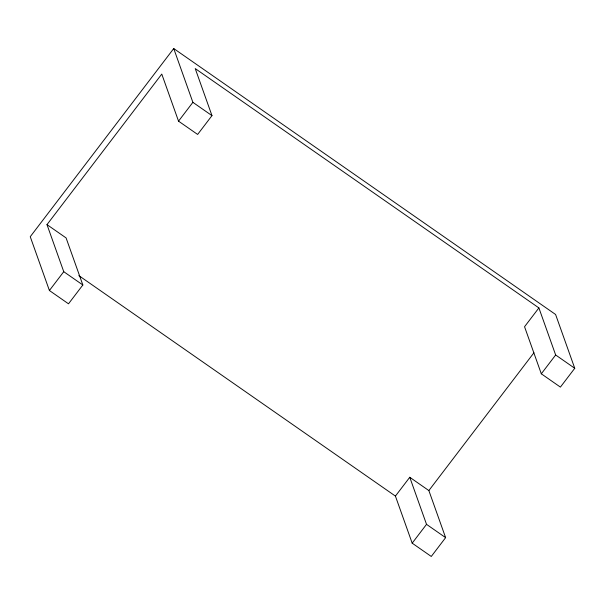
<?xml version="1.0" encoding="UTF-8"?>
<svg xmlns="http://www.w3.org/2000/svg" width="605" height="605" viewBox="0 0 605 605"><rect width="100%" height="100%" fill="white"/><g stroke="black" fill="none" stroke-linecap="round" stroke-linejoin="round"><path stroke-width="0.91" d="M574.75 368.286L555.594 314.487L173.726 48.536L30.25 236.714L49.406 290.513L68.501 303.808L82.847 284.993L66.089 237.924L46.993 224.621L161.777 74.082L178.536 121.151L197.631 134.446L211.977 115.631L195.218 68.562L538.896 307.915L555.655 354.984L574.75 368.286L560.404 387.102L541.309 373.807L524.55 326.73L538.896 307.915M49.406 290.513L63.752 271.69L46.993 224.621M178.536 121.151L192.882 102.336L173.726 48.536M395.42 496.092L409.767 477.277L428.862 490.572L445.62 537.641L431.274 556.464L412.179 543.161L395.42 496.092L78.831 275.608M428.862 490.572L533.935 352.76M412.179 543.161L426.525 524.346L409.767 477.277M541.309 373.807L555.655 354.984M192.882 102.336L211.977 115.631M63.752 271.69L82.847 284.993M426.525 524.346L445.62 537.641"/></g></svg>
